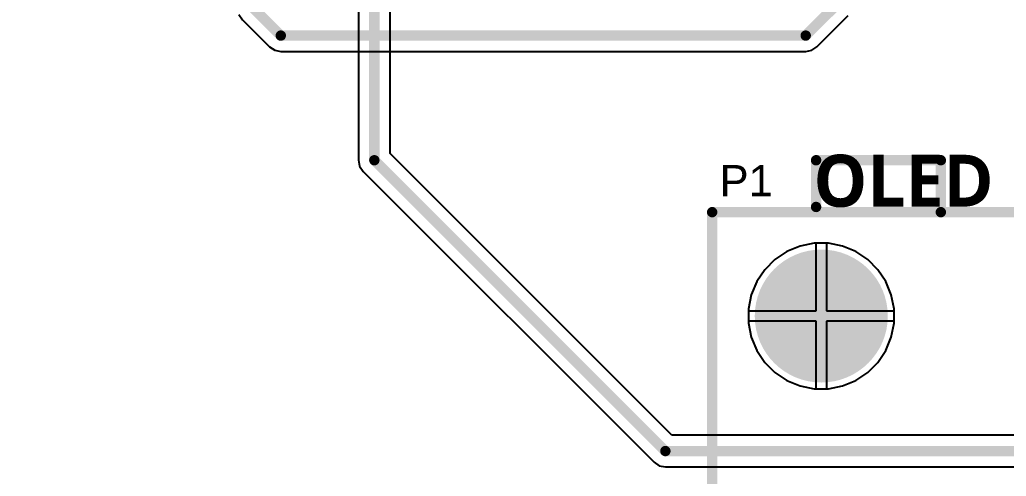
# Model space of a CAD drawing. Header units: inches. Extents: x 0.02 to 6.01, y 0.01 to 5.6.
# Drawn here: x 0.834 to 1.783, y 2.606 to 3.045 of the extents above; entities that cross this region are included whole.
import ezdxf

# ---------------------------------------------------------------- set-up
doc = ezdxf.new("R2010")
doc.units = ezdxf.units.IN
doc.header["$MEASUREMENT"] = 0
for name, color, linetype in [('Bottom Layer', 5, 'Continuous'), ('Bottom Solder', 6, 'Continuous'), ('Top Layer', 1, 'Continuous'), ('Top Overlay', 2, 'Continuous'), ('Top Solder', 216, 'Continuous'), ('Via Holes', 16, 'Continuous')]:
    doc.layers.add(name, color=color, linetype=linetype)
doc.styles.add('Arial', font='', dxfattribs={"height": 0.2})
doc.styles.add('Segoe UI_Bold', font='', dxfattribs={"height": 0.2})
doc.styles.get('Arial').set_extended_font_data('Arial')
doc.styles.get('Segoe UI_Bold').set_extended_font_data('Segoe UI', bold=True)

msp = doc.modelspace()

# ---------------------------------------------------------------- hatches: boundary and pattern name
at = {"layer": 'Bottom Layer'}
h = msp.add_hatch(color=5, dxfattribs=at)
edge = h.paths.add_edge_path()
edge.add_arc((1.605, 2.76), 0.06, 0, 360)
at = {"layer": 'Bottom Solder'}
h = msp.add_hatch(color=6, dxfattribs=at)
edge = h.paths.add_edge_path()
edge.add_arc((1.605, 2.76), 0.064, 0, 360)
at = {"layer": 'Top Layer'}
h = msp.add_hatch(color=1, dxfattribs=at)
edge = h.paths.add_edge_path()
edge.add_arc((1.605, 2.76), 0.06, 0, 360)
at = {"layer": 'Top Solder'}
h = msp.add_hatch(color=216, dxfattribs=at)
edge = h.paths.add_edge_path()
edge.add_arc((1.605, 2.76), 0.064, 0, 360)
at = {"layer": 'Via Holes'}
h = msp.add_hatch(color=7, dxfattribs=at)
edge = h.paths.add_edge_path()
edge.add_arc((1.605, 2.76), 0.05, 0, 360)

# ---------------------------------------------------------------- linework, layer by layer
at = {"layer": 'Bottom Layer'}
for p, q in [((1.15971, 3.76819), (1.15971, 2.91)), ((1.19029, 2.91633), (1.19029, 3.76819)), ((1.46133, 2.64529), (1.19029, 2.91633)), ((1.15971, 2.91), (1.16087, 2.90415)), ((1.16087, 2.90415), (1.16419, 2.89919)), ((1.16419, 2.89919), (1.44419, 2.61919)), ((1.59811, 2.83), (1.58458, 2.82731)), ((1.61189, 2.83), (1.59811, 2.83)), ((1.62542, 2.82731), (1.61189, 2.83)), ((1.57184, 2.82203), (1.56038, 2.81437)), ((1.58458, 2.82731), (1.57184, 2.82203)), ((1.63816, 2.82203), (1.62542, 2.82731)), ((1.64962, 2.81437), (1.63816, 2.82203)), ((1.56038, 2.81437), (1.55063, 2.80462)), ((1.65937, 2.80462), (1.64962, 2.81437)), ((1.55063, 2.80462), (1.54297, 2.79316)), ((1.66703, 2.79316), (1.65937, 2.80462)), ((1.54297, 2.79316), (1.53769, 2.78042)), ((1.67231, 2.78042), (1.66703, 2.79316)), ((1.53769, 2.78042), (1.535, 2.76689)), ((1.675, 2.76689), (1.67231, 2.78042)), ((1.535, 2.76689), (1.535, 2.75311)), ((1.675, 2.75311), (1.675, 2.76689)), ((1.535, 2.75311), (1.53769, 2.73958)), ((1.67231, 2.73958), (1.675, 2.75311)), ((1.53769, 2.73958), (1.54297, 2.72684)), ((1.66703, 2.72684), (1.67231, 2.73958)), ((1.54297, 2.72684), (1.55063, 2.71538)), ((1.65937, 2.71538), (1.66703, 2.72684)), ((1.55063, 2.71538), (1.56038, 2.70563)), ((1.64962, 2.70563), (1.65937, 2.71538)), ((1.56038, 2.70563), (1.57184, 2.69797)), ((1.63816, 2.69797), (1.64962, 2.70563)), ((1.57184, 2.69797), (1.58458, 2.69269)), ((1.62542, 2.69269), (1.63816, 2.69797)), ((1.58458, 2.69269), (1.59811, 2.69)), ((1.59811, 2.69), (1.61189, 2.69)), ((1.61189, 2.69), (1.62542, 2.69269)), ((2.21867, 2.64529), (1.46133, 2.64529)), ((1.44419, 2.61919), (1.44915, 2.61587)), ((1.44915, 2.61587), (1.455, 2.61471)), ((1.455, 2.61471), (2.225, 2.61471))]:
    msp.add_line(p, q, dxfattribs=at)
for points in [[(1.175, 2.91, 0.01, 0.01, 0), (1.175, 3.805, 0.01, 0.01, 0)], [(1.175, 2.91, 0.01, 0.01, 0), (1.455, 2.63, 0.01, 0.01, 0)], [(3.00371, 0.01993, 0.01, 0.01, -0.378866), (0.02422, 2.65597, 0.01, 0.01, 0)], [(1.455, 2.63, 0.01, 0.01, 0), (2.225, 2.63, 0.01, 0.01, 0)]]:
    msp.add_lwpolyline(points, format="xyseb", dxfattribs=at)
for points in [[(1.1725, 2.91, 0.005, 0.005, 1), (1.1775, 2.91, 0.005, 0.005, 1)], [(1.1725, 2.91, 0.005, 0.005, 1), (1.1775, 2.91, 0.005, 0.005, 1)], [(1.4525, 2.63, 0.005, 0.005, 1), (1.4575, 2.63, 0.005, 0.005, 1)], [(1.4525, 2.63, 0.005, 0.005, 1), (1.4575, 2.63, 0.005, 0.005, 1)]]:
    msp.add_lwpolyline(points, format="xyseb", close=True, dxfattribs=at)
at = {"layer": 'Top Layer'}
for p, q in [((1.04477, 3.05025), (1.04808, 3.04529)), ((1.60081, 3.01919), (1.63081, 3.04919)), ((1.04808, 3.04529), (1.07419, 3.01919)), ((1.07419, 3.01919), (1.07915, 3.01587)), ((1.59585, 3.01587), (1.60081, 3.01919)), ((1.07915, 3.01587), (1.085, 3.01471)), ((1.085, 3.01471), (1.59, 3.01471)), ((1.59, 3.01471), (1.59585, 3.01587)), ((1.59811, 2.83), (1.58458, 2.82731)), ((1.6, 2.83), (1.59811, 2.83)), ((1.6, 2.765), (1.6, 2.83)), ((1.61189, 2.83), (1.61, 2.83)), ((1.61, 2.83), (1.61, 2.765)), ((1.62542, 2.82731), (1.61189, 2.83)), ((1.57184, 2.82203), (1.56038, 2.81437)), ((1.58458, 2.82731), (1.57184, 2.82203)), ((1.63816, 2.82203), (1.62542, 2.82731)), ((1.64962, 2.81437), (1.63816, 2.82203)), ((1.56038, 2.81437), (1.55063, 2.80462)), ((1.65937, 2.80462), (1.64962, 2.81437)), ((1.55063, 2.80462), (1.54297, 2.79316)), ((1.66703, 2.79316), (1.65937, 2.80462)), ((1.54297, 2.79316), (1.53769, 2.78042)), ((1.67231, 2.78042), (1.66703, 2.79316)), ((1.53769, 2.78042), (1.535, 2.76689)), ((1.675, 2.76689), (1.67231, 2.78042)), ((1.535, 2.76689), (1.535, 2.765)), ((1.535, 2.765), (1.6, 2.765)), ((1.61, 2.765), (1.675, 2.765)), ((1.675, 2.765), (1.675, 2.76689)), ((1.6, 2.755), (1.535, 2.755)), ((1.535, 2.755), (1.535, 2.75311)), ((1.535, 2.75311), (1.53769, 2.73958)), ((1.6, 2.69), (1.6, 2.755)), ((1.675, 2.755), (1.61, 2.755)), ((1.61, 2.755), (1.61, 2.69)), ((1.67231, 2.73958), (1.675, 2.75311)), ((1.675, 2.75311), (1.675, 2.755)), ((1.53769, 2.73958), (1.54297, 2.72684)), ((1.66703, 2.72684), (1.67231, 2.73958)), ((1.54297, 2.72684), (1.55063, 2.71538)), ((1.65937, 2.71538), (1.66703, 2.72684)), ((1.55063, 2.71538), (1.56038, 2.70563)), ((1.64962, 2.70563), (1.65937, 2.71538)), ((1.56038, 2.70563), (1.57184, 2.69797)), ((1.63816, 2.69797), (1.64962, 2.70563)), ((1.57184, 2.69797), (1.58458, 2.69269)), ((1.62542, 2.69269), (1.63816, 2.69797)), ((1.58458, 2.69269), (1.59811, 2.69)), ((1.59811, 2.69), (1.6, 2.69)), ((1.61, 2.69), (1.61189, 2.69)), ((1.61189, 2.69), (1.62542, 2.69269))]:
    msp.add_line(p, q, dxfattribs=at)
for points in [[(1.0589, 3.0561, 0.01, 0.01, 0), (1.085, 3.03, 0.01, 0.01, 0)], [(1.59, 3.03, 0.01, 0.01, 0), (1.62, 3.06, 0.01, 0.01, 0)], [(1.085, 3.03, 0.01, 0.01, 0), (1.59, 3.03, 0.01, 0.01, 0)], [(3.00187, 0.01813, 0.01, 0.01, -0.378866), (0.02238, 2.65416, 0.01, 0.01, 0)]]:
    msp.add_lwpolyline(points, format="xyseb", dxfattribs=at)
for points in [[(1.0825, 3.03, 0.005, 0.005, 1), (1.0875, 3.03, 0.005, 0.005, 1)], [(1.0825, 3.03, 0.005, 0.005, 1), (1.0875, 3.03, 0.005, 0.005, 1)], [(1.5875, 3.03, 0.005, 0.005, 1), (1.5925, 3.03, 0.005, 0.005, 1)], [(1.5875, 3.03, 0.005, 0.005, 1), (1.5925, 3.03, 0.005, 0.005, 1)]]:
    msp.add_lwpolyline(points, format="xyseb", close=True, dxfattribs=at)
at = {"layer": 'Top Overlay'}
for points in [[(1.6, 2.91, 0.01, 0.01, 0), (1.72, 2.91, 0.01, 0.01, 0)], [(1.6, 2.865, 0.01, 0.01, 0), (1.6, 2.91, 0.01, 0.01, 0)], [(1.72, 2.86, 0.01, 0.01, 0), (1.72, 2.91, 0.01, 0.01, 0)], [(1.5, 2.86, 0.01, 0.01, 0), (2.9, 2.86, 0.01, 0.01, 0)], [(1.5, 1.01, 0.01, 0.01, 0), (1.5, 2.86, 0.01, 0.01, 0)]]:
    msp.add_lwpolyline(points, format="xyseb", dxfattribs=at)
for points in [[(1.5975, 2.91, 0.005, 0.005, 1), (1.6025, 2.91, 0.005, 0.005, 1)], [(1.5975, 2.91, 0.005, 0.005, 1), (1.6025, 2.91, 0.005, 0.005, 1)], [(1.7175, 2.91, 0.005, 0.005, 1), (1.7225, 2.91, 0.005, 0.005, 1)], [(1.7175, 2.91, 0.005, 0.005, 1), (1.7225, 2.91, 0.005, 0.005, 1)], [(1.5975, 2.865, 0.005, 0.005, 1), (1.6025, 2.865, 0.005, 0.005, 1)], [(1.4975, 2.86, 0.005, 0.005, 1), (1.5025, 2.86, 0.005, 0.005, 1)], [(1.4975, 2.86, 0.005, 0.005, 1), (1.5025, 2.86, 0.005, 0.005, 1)], [(1.7175, 2.86, 0.005, 0.005, 1), (1.7225, 2.86, 0.005, 0.005, 1)]]:
    msp.add_lwpolyline(points, format="xyseb", close=True, dxfattribs=at)

# ---------------------------------------------------------------- texts
for s, height, style, p in [('OLED', 0.05, 'Segoe UI_Bold', (1.59747, 2.86524)), ('P1', 0.03, 'Arial', (1.50712, 2.87537))]:
    msp.add_text(s, height=height, dxfattribs=dict(at, style=style)).set_placement(p)

doc.saveas('drawing.dxf')
